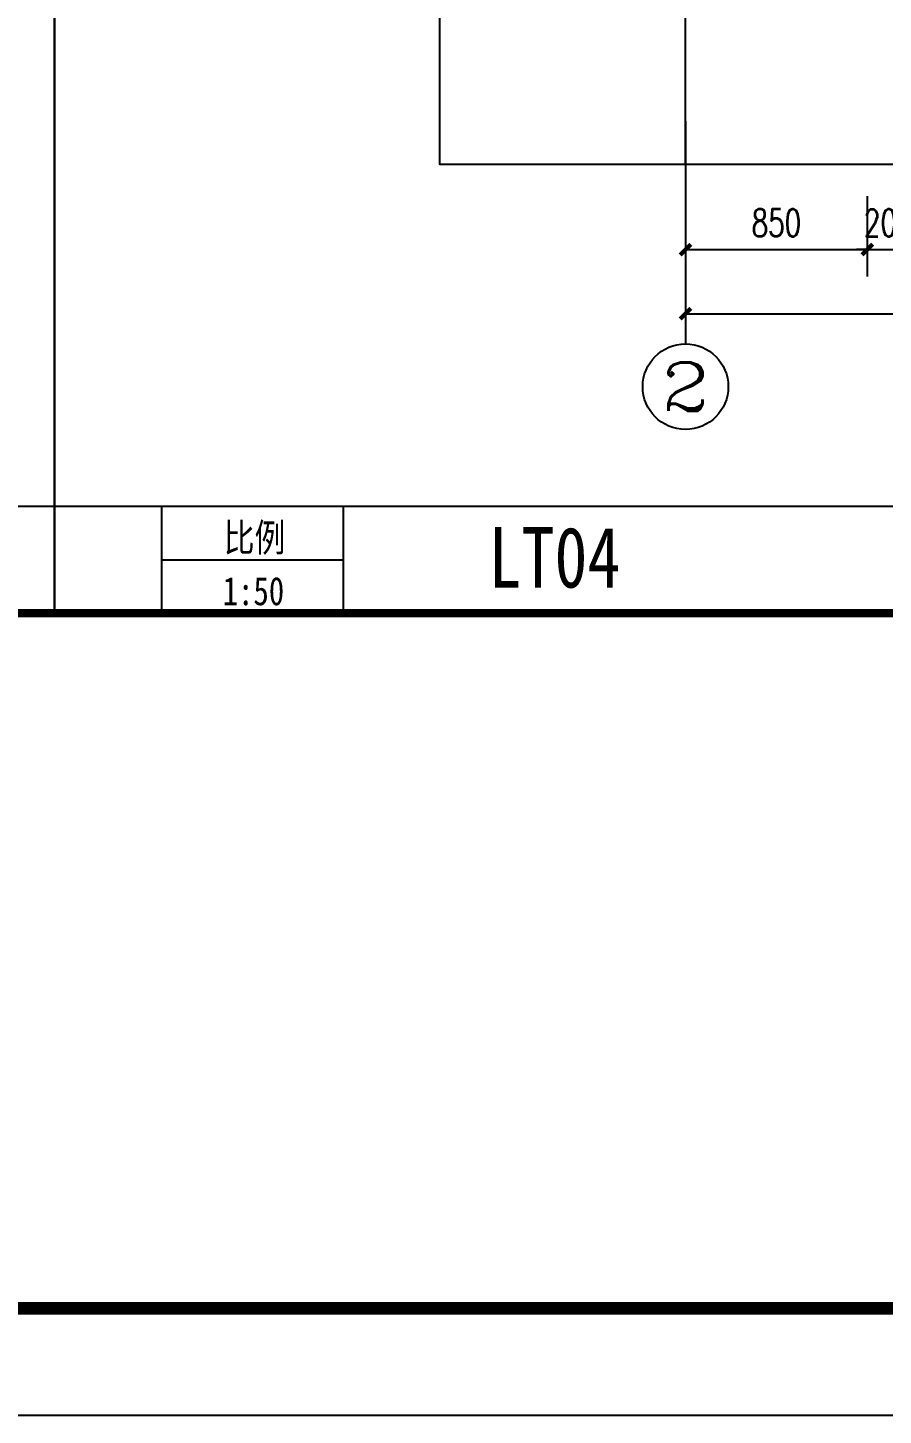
# Model space of a CAD drawing. Header units: millimetres. Extents: x 434053 to 1059003, y -2417481 to 936527.
# Drawn here: x 598276 to 602275, y -1807326 to -1800839 of the extents above; entities that cross this region are included whole.
import ezdxf
from ezdxf.enums import TextEntityAlignment as Align

# ---------------------------------------------------------------- set-up
doc = ezdxf.new("R2010")
doc.units = ezdxf.units.MM
doc.header["$LTSCALE"] = 1000
doc.header["$MEASUREMENT"] = 0
doc.linetypes.add('DOTE', pattern=[2.42, 2, -0.2, 0.02, -0.2])
doc.layers.get('Defpoints').update_dxf_attribs({"color": 6})
for name, color, linetype in [('A-ANNO-TTLB', 7, 'Continuous'), ('A-AXIS', 16, 'DOTE'), ('AXIS', 3, 'Continuous'), ('AXIS_TEXT', 7, 'Continuous'), ('DIM_SYMB', 3, 'Continuous'), ('PUB_DIM', 83, 'Continuous'), ('PUB_TEXT', 7, 'Continuous')]:
    doc.layers.add(name, color=color, linetype=linetype)
doc.styles.add('_TCH_AXIS', font='COMPLEX', dxfattribs={"bigfont": 'GBCBIG'})
doc.styles.add('_TCH_DIM_T3', font='SIMPLEX', dxfattribs={"width": 0.705882, "bigfont": 'GBCBIG'})
doc.styles.add('COMPLEX', font='COMPLEX')
doc.styles.add('宋体', font='', dxfattribs={"width": 0.8})
doc.styles.get('宋体').set_extended_font_data('SimSun')
doc.dimstyles.new('_TCH_ARCH&&50', dxfattribs={"dimtxt": 127.5, "dimasz": 50, "dimexe": 125, "dimexo": 150, "dimgap": 61.25, "dimtad": 1, "dimdec": 0, "dimzin": 0, "dimdsep": 46, "dimtxsty": '_TCH_DIM_T3', "dimblk": 'ARCHTICK', "dimcen": 0.09, "dimclrt": 7, "dimazin": 2, "dimtfac": 1, "dimtdec": 0, "dimtix": 1, "dimtmove": 2, "dimatfit": 3, "dimfxl": 1, "dimtolj": 1, "dimtzin": 0, "dimarcsym": 0})

# ---------------------------------------------------------------- blocks, each defined once
blk = doc.blocks.new('A$C1A944FEE')
for p, q in [((0, 500), (9550, 500)), ((500, 500), (500, 0)), ((1350, 500), (1350, 0)), ((500, 250), (1350, 250))]:
    blk.add_line(p, q)
blk.add_lwpolyline([(0, 11820), (9550, 11820), (9550, 0), (0, 0)], close=True)
at = {"layer": 'PUB_TEXT', "style": '宋体', "width": 0.8}
for s, p in [('比例', (791.2, 287.5)), ('1:50', (786.2, 37.5))]:
    blk.add_text(s, height=132.17, dxfattribs=at).set_placement(p)
blk = doc.blocks.new('_AXISO')
blk.add_circle((0, 0), 0.5)
at = {"layer": 'AXIS_TEXT', "style": 'COMPLEX', "width": 1.041667}
blk.add_attdef('A', text='', height=0.56, dxfattribs=at).set_placement((-0.25, -0.28), (0.25, -0.28), align=Align.FIT)
blk = doc.blocks.new('_ArchTick')
at = {"color": 0, "linetype": 'ByBlock', "const_width": 0.4}
blk.add_lwpolyline([(-0.5, -0.5), (0.5, 0.5)], dxfattribs=at)
blk = doc.blocks.new('*D2412')
at = {"layer": 'Defpoints', "color": 0, "transparency": 16777216}
for p in [(2750, 1700), (6800, 1700), (6800, 900)]:
    blk.add_point(p, dxfattribs=at)
at = {"layer": 'PUB_DIM', "color": 0, "lineweight": -2, "transparency": 16777216}
for p, q in [((2750, 1550), (2750, 775)), ((6800, 1550), (6800, 775)), ((2750, 900), (6800, 900))]:
    blk.add_line(p, q, dxfattribs=at)
at = {"layer": 'PUB_DIM', "color": 0, "lineweight": -2, "transparency": 16777216, "xscale": 50, "yscale": 50, "zscale": 50, "rotation": 180}
blk.add_blockref('_ArchTick', (2750, 900), dxfattribs=at)
at = {"layer": 'PUB_DIM', "color": 0, "lineweight": -2, "transparency": 16777216, "xscale": 50, "yscale": 50, "zscale": 50}
blk.add_blockref('_ArchTick', (6800, 900), dxfattribs=at)
at = {"layer": 'PUB_DIM', "color": 7, "transparency": 16777216, "insert": (4775, 1025), "char_height": 127.5, "attachment_point": 5, "style": '_TCH_DIM_T3'}
blk.add_mtext('\\A1;4050', dxfattribs=at)
blk = doc.blocks.new('*D2420')
at = {"layer": 'Defpoints', "color": 0, "transparency": 16777216}
for p in [(2750, 1600), (3600, 1600), (3600, 1200)]:
    blk.add_point(p, dxfattribs=at)
at = {"layer": 'PUB_DIM', "color": 0, "lineweight": -2, "transparency": 16777216}
for p, q in [((2750, 1450), (2750, 1075)), ((3600, 1450), (3600, 1075)), ((2750, 1200), (3600, 1200))]:
    blk.add_line(p, q, dxfattribs=at)
at = {"layer": 'PUB_DIM', "color": 0, "lineweight": -2, "transparency": 16777216, "xscale": 50, "yscale": 50, "zscale": 50, "rotation": 180}
blk.add_blockref('_ArchTick', (2750, 1200), dxfattribs=at)
at = {"layer": 'PUB_DIM', "color": 0, "lineweight": -2, "transparency": 16777216, "xscale": 50, "yscale": 50, "zscale": 50}
blk.add_blockref('_ArchTick', (3600, 1200), dxfattribs=at)
at = {"layer": 'PUB_DIM', "color": 7, "transparency": 16777216, "insert": (3175, 1325), "char_height": 127.5, "attachment_point": 5, "style": '_TCH_DIM_T3'}
blk.add_mtext('\\A1;850', dxfattribs=at)
blk = doc.blocks.new('*D2421')
at = {"layer": 'Defpoints', "color": 0, "transparency": 16777216}
for p in [(3600, 1600), (3800, 1600), (3800, 1200)]:
    blk.add_point(p, dxfattribs=at)
at = {"layer": 'PUB_DIM', "color": 0, "lineweight": -2, "transparency": 16777216}
for p, q in [((3600, 1450), (3600, 1075)), ((3800, 1450), (3800, 1075)), ((3600, 1200), (3550, 1200)), ((3600, 1200), (3800, 1200)), ((3800, 1200), (3850, 1200))]:
    blk.add_line(p, q, dxfattribs=at)
at = {"layer": 'PUB_DIM', "color": 0, "lineweight": -2, "transparency": 16777216, "xscale": 50, "yscale": 50, "zscale": 50}
blk.add_blockref('_ArchTick', (3600, 1200), dxfattribs=at)
at = {"layer": 'PUB_DIM', "color": 0, "lineweight": -2, "transparency": 16777216, "xscale": 50, "yscale": 50, "zscale": 50, "rotation": 180}
blk.add_blockref('_ArchTick', (3800, 1200), dxfattribs=at)
at = {"layer": 'PUB_DIM', "color": 7, "transparency": 16777216, "insert": (3700, 1325), "char_height": 127.5, "attachment_point": 5, "style": '_TCH_DIM_T3'}
blk.add_mtext('\\A1;200', dxfattribs=at)
blk = doc.blocks.new('asdfgafgA$C15443CC7')
at = {"const_width": 120}
blk.add_lwpolyline([(198600, 82876), (198600, 33798)], dxfattribs=at)
at = {"layer": 'A-ANNO-TTLB'}
blk.add_lwpolyline([(52200, 0), (209850, 0), (209850, 89100), (52200, 89100)], close=True, dxfattribs=at)
at = {"layer": 'A-ANNO-TTLB', "const_width": 180}
blk.add_lwpolyline([(55950, 1500), (208350, 1500), (208350, 87600), (55950, 87600)], close=True, dxfattribs=at)
blk = doc.blocks.new('asdfadfsdhg')
at = {"xscale": 0.3333333333333333, "yscale": 0.3333333333333333, "zscale": 0.3333333333333333, "rotation": 270}
blk.add_blockref('asdfgafgA$C15443CC7', (0, 69950), dxfattribs=at)
blk = doc.blocks.new('A$C2FA77C9D')
at = {"layer": 'A-AXIS'}
blk.add_line((2750, 1600), (2750, 9900), dxfattribs=at)
at = {"layer": 'AXIS'}
blk.add_line((2750, 1800), (2750, 759), dxfattribs=at)
at = {"layer": 'DIM_SYMB'}
blk.add_lwpolyline([(7500, 9900), (5813.4, 9900), (5775.2, 9795), (5738.2, 10005), (5700.9, 9900), (1600, 9900), (1600, 7780.9), (1530.8, 7742.7), (1650.7, 7705.7), (1600, 7668.4), (1600, 1600), (5700.9, 1600), (5738.2, 1693.7), (5770.8, 1519), (5813.4, 1600), (7500, 1600), (7500, 7668.4), (7595, 7705.7), (7421.8, 7742.7), (7500, 7780.9), (7500, 9900)], dxfattribs=at)
at = {"layer": 'AXIS'}
ref = blk.add_blockref('_AXISO', (2750, 559), dxfattribs=dict(at, xscale=400, yscale=400, zscale=400))
ref.add_attrib('A', '2', dxfattribs={"layer": 'AXIS_TEXT', "height": 226.3, "style": '_TCH_AXIS', "width": 1.5}).set_placement((2636.9, 445.9), (2863.1, 445.9), align=Align.FIT)
at = {"layer": 'PUB_DIM'}
for p1, p2, distance, picture, middle in [((2750, 1700), (6800, 1700), -800, '*D2412', (4775, 1025)), ((2750, 1600), (3600, 1600), -400, '*D2420', (3175, 1325)), ((3600, 1600), (3800, 1600), -400, '*D2421', (3700, 1325))]:
    dim = blk.add_aligned_dim(p1=p1, p2=p2, distance=distance, dimstyle='_TCH_ARCH&&50', dxfattribs=at)
    dim.commit()
    dim.dimension.update_dxf_attribs({"geometry": picture, "text_midpoint": middle})

msp = doc.modelspace()

# ---------------------------------------------------------------- block references
for name, p in [('asdfadfsdhg', (578800.9, -1807326.3)), ('A$C1A944FEE', (588850.9, -1803576.3)), ('A$C1A944FEE', (598400.9, -1803576.3)), ('A$C2FA77C9D', (598600.9, -1803076.3))]:
    msp.add_blockref(name, p)

# ---------------------------------------------------------------- texts
at = {"layer": 'PUB_TEXT', "color": 2, "style": '宋体', "width": 0.8}
msp.add_text('LT04', height=283.23, dxfattribs=at).set_placement((600430.1, -1803456.5))

doc.saveas('drawing.dxf')
